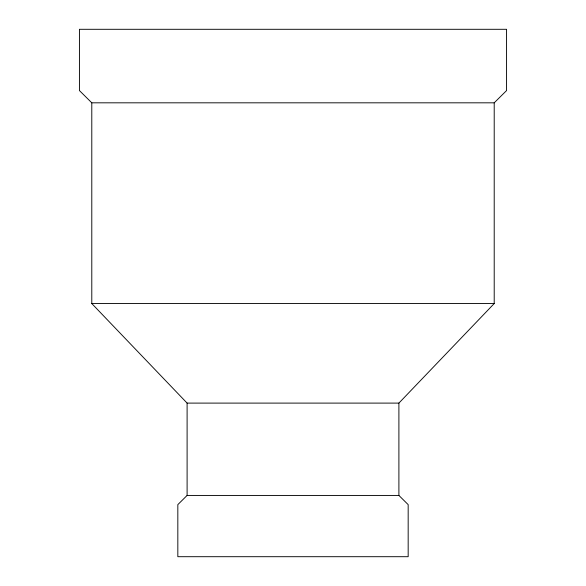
<?xml version="1.0" encoding="UTF-8"?>
<svg xmlns="http://www.w3.org/2000/svg" width="586" height="586" viewBox="0 0 586 586"><rect width="100%" height="100%" fill="white"/><g stroke="black" fill="none" stroke-linecap="round" stroke-linejoin="round"><path stroke-width="0.88" d="M187.102 495.434L398.898 495.434L408.171 504.627L408.171 556.7L177.829 556.7L177.829 504.627L187.102 495.434L187.102 403.102L91.79 303.548L91.79 102.821L79.432 90.566L79.432 29.3L506.568 29.3L506.568 90.566L494.21 102.821L91.79 102.821M398.898 495.434L398.898 403.102L494.21 303.548L494.21 102.821M91.79 303.548L494.21 303.548M187.102 403.102L398.898 403.102"/></g></svg>
